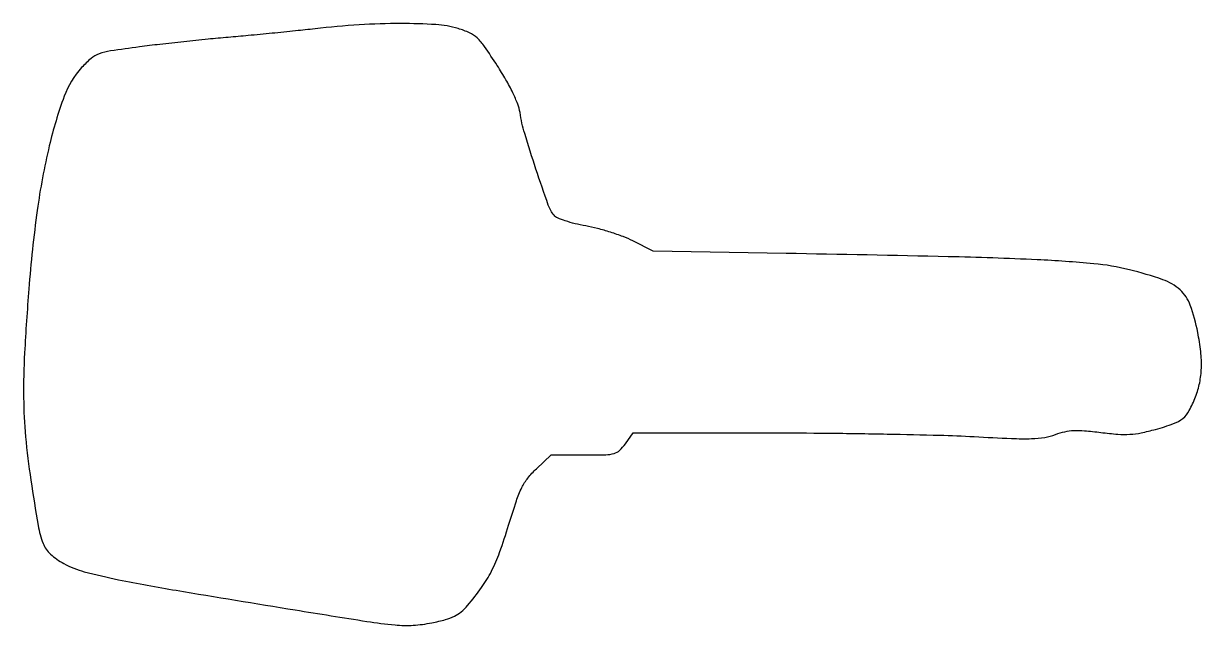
# Model space of a CAD drawing. Extents: x 0 to 319, y 1 to 164.
import ezdxf

# ---------------------------------------------------------------- set-up
doc = ezdxf.new("R2010")
doc.units = 0

msp = doc.modelspace()

# ---------------------------------------------------------------- linework, layer by layer
msp.add_lwpolyline([(79, 162.430117, -0.002414), (73.730436, 161.855678, -0.001374), (67.353125, 161.209324, -0.001372), (60.928128, 160.593759, -0.002269), (55.5, 160.113556, 0.003743), (50.037384, 159.614061, 0.002189), (43.5, 158.937997, 0.002188), (36.962967, 158.20408, 0.003714), (31.5, 157.525366, 0.004508), (23.647256, 156.418352, 0.04866), (20.540562, 155.637291, 0.090188), (18.390801, 154.396579, 0.03162), (15.811971, 151.91318, 0.098047), (11.092708, 144.138584, 0.029052), (7.067945, 130.749195, 0.02471), (3.801369, 113.245973, 0.014302), (1.52544, 91.955167, 0.005849), (0.380059, 74.676676, 0.016221), (0.111532, 62.503678, 0.020164), (0.647962, 51.933701, 0.014561), (2.062692, 40.215733, 0.004747), (4.040752, 27.861551, 0.052098), (5.390094, 23.030423, 0.115782), (7.388021, 20.15348, 0.058774), (11.005655, 17.593439, 0.059314), (16.550468, 15.379132, 0.015838), (25.82154, 13.210514, 0.008055), (41.411686, 10.341407, 0.001138), (73.621272, 5.024, 0.001332), (93.033555, 1.917695, 0.015507), (100.660504, 0.959367, 0.038408), (105.604049, 0.874303, 0.035829), (110.621272, 1.536362, 0.015248), (114.310592, 2.41312, 0.047026), (116.709573, 3.310072, 0.061242), (118.536155, 4.491477, 0.042434), (120.284587, 6.225501, 0.021129), (124.093877, 11.108803, 0.036979), (126.756821, 15.488562, 0.032239), (128.969916, 20.609719, 0.012266), (131.410137, 28, -0.007133), (133.491611, 34.528163, -0.033545), (134.987397, 38.167221, -0.052444), (136.612796, 40.749204, -0.038171), (138.909747, 43.25), (142.922554, 47), (151.893183, 47, 0.005495), (157.67758, 47.063577, 0.060531), (159.968183, 47.393139, 0.123767), (161.452715, 48.2237, 0.048951), (163, 50), (165.136188, 53), (202.318094, 52.98081, -0.002324), (217.868534, 52.900495, -0.002143), (233.845234, 52.675226, -0.002138), (248.080883, 52.352575, -0.007112), (257.431637, 51.96747, 0.003061), (267.543533, 51.468927, 0.017321), (272.939849, 51.42304, 0.032806), (276.509553, 51.75139, 0.05192), (279.475278, 52.543709, -0.034846), (281.972306, 53.302869, -0.045118), (284.343367, 53.625663, -0.032783), (287.260914, 53.566106, -0.009697), (291.706068, 53.096087, 0.011773), (296.334583, 52.626102, 0.033572), (299.570954, 52.592018, 0.036827), (302.613413, 52.990428, 0.016668), (306.523127, 53.935452, 0.018123), (311.385094, 55.475407, 0.085513), (313.92435, 56.907764, 0.100269), (315.636153, 58.995736, 0.029788), (317.354861, 62.770236, 0.042523), (318.459642, 66.572982, 0.041123), (318.921328, 70.55093, 0.036143), (318.748515, 74.989989, 0.021737), (317.936276, 80.200779, 0.036293), (315.892206, 87.567821, 0.121927), (313.144902, 91.707942, 0.102783), (308.505381, 94.472836, 0.021811), (299.438456, 97.168355, 0.038672), (289.772302, 98.808198, 0.010851), (274.483595, 99.86542, 0.006295), (250.372683, 100.703606, 0.001202), (206.529133, 101.569922), (170.558267, 102.194196), (165.029133, 104.972294, 0.025948), (162.393258, 106.129599, 0.01347), (158.998018, 107.311152, 0.013357), (155.43661, 108.340045, 0.019782), (152.261991, 109.033206, -0.016399), (149.369709, 109.644252, -0.020739), (146.74512, 110.405995, -0.020033), (144.638425, 111.208608, -0.118823), (143.700236, 111.90801, -0.08911), (142.132761, 114.671832, -0.004567), (138.794475, 124.449084, -0.007277), (135.756678, 134.087021, -0.03445), (134.482967, 139.73233, 0.053929), (133.866819, 142.041179, 0.020523), (132.538209, 145.101561, 0.018206), (130.666021, 148.636818, 0.012846), (128.319232, 152.472055, 0.007733), (124.871488, 157.618227, 0.051978), (122.871014, 159.947469, 0.082313), (120.825148, 161.326392, 0.035048), (117.722643, 162.489726, 0.056469), (111.701468, 163.559628, 0.016145), (102.207025, 163.85166, 0.015372), (90.969624, 163.488777, 0.012597)], format="xyb", close=True)

doc.saveas('drawing.dxf')
